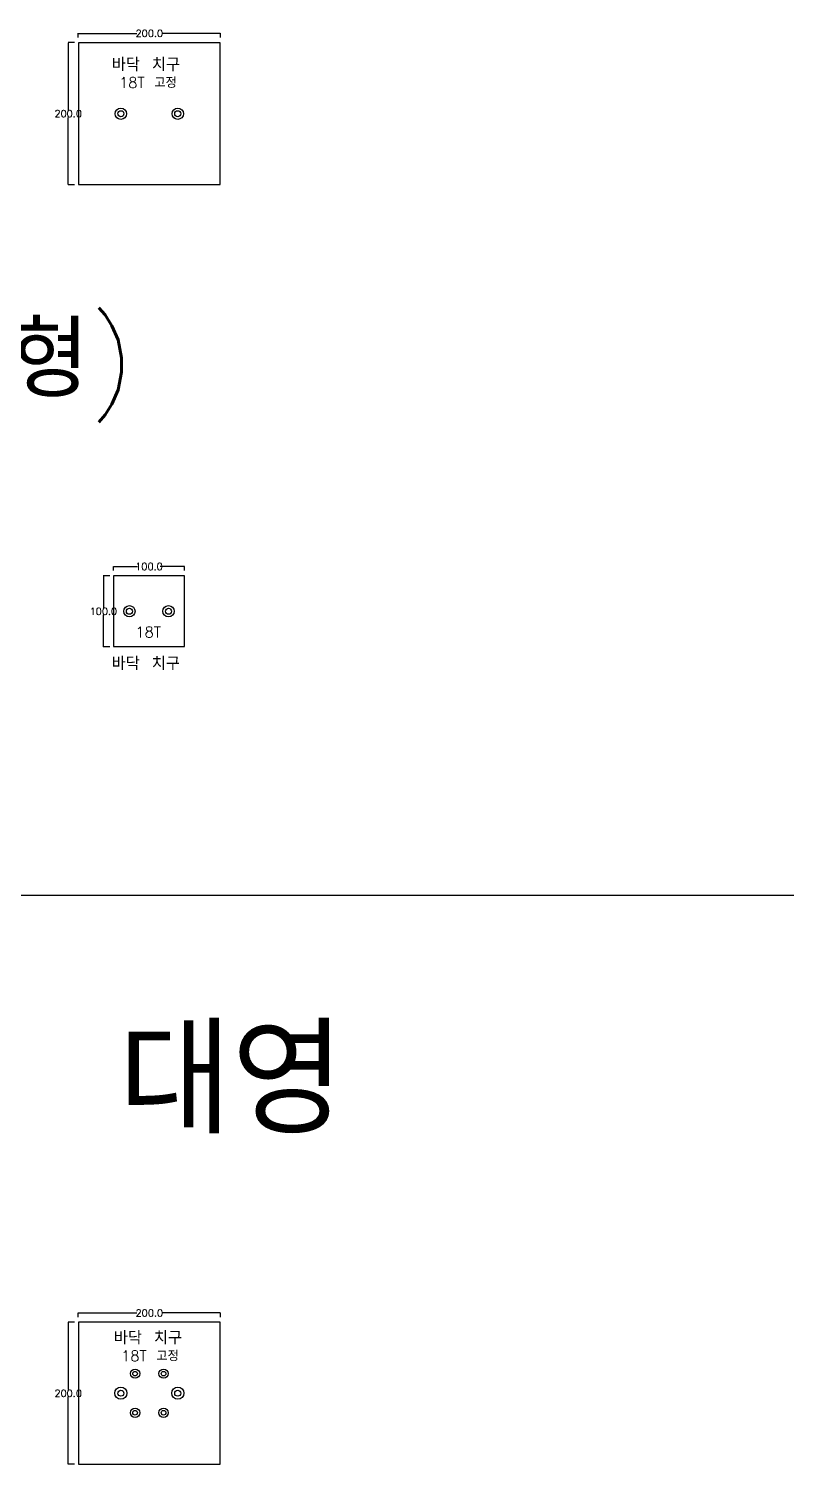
# Model space of a CAD drawing. Header units: millimetres. Extents: x 8462 to 28262, y 7372 to 16372.
# Drawn here: x 10443 to 11508, y 11972 to 13991 of the extents above; entities that cross this region are included whole.
import ezdxf

# ---------------------------------------------------------------- set-up
doc = ezdxf.new("R2010")
doc.units = ezdxf.units.MM
for name, color, linetype in [('TEXT', 7, 'Continuous'), ('볼트 구멍', 7, 'Continuous'), ('치구', 7, 'Continuous'), ('치수', 7, 'Continuous')]:
    doc.layers.add(name, color=color, linetype=linetype)
doc.styles.get("Standard").update_dxf_attribs({"font": 'txt.shx', "bigfont": 'whgtxt.shx'})
doc.dimstyles.get("Standard").update_dxf_attribs({"dimtxt": 7, "dimasz": 0.18, "dimexe": 0.18, "dimexo": 0.0625, "dimgap": 0.09, "dimtad": 0, "dimtih": 1, "dimtoh": 1, "dimdec": 1, "dimzin": 0, "dimdsep": 46, "dimtxsty": 'Standard', "dimcen": 0.09, "dimadec": 0, "dimazin": 0, "dimtfac": 1, "dimtdec": 1, "dimtofl": 0, "dimtmove": 0, "dimatfit": 3, "dimfxl": 0, "dimtolj": 1, "dimtzin": 0, "dimarcsym": 0})

# ---------------------------------------------------------------- blocks, each defined once
blk = doc.blocks.new('*D103')
at = {"layer": 'Defpoints', "color": 0}
for p in [(10561.8, 13228.9), (10661.8, 13234.8), (10661.8, 13228.9)]:
    blk.add_point(p, dxfattribs=at)
at = {"layer": '치수', "color": 0, "lineweight": -2}
for p, q in [((10561.8, 13229), (10561.8, 13235)), ((10561.9, 13234.8), (10595.8, 13234.8)), ((10661.6, 13234.8), (10627.7, 13234.8)), ((10661.8, 13229), (10661.8, 13235))]:
    blk.add_line(p, q, dxfattribs=at)
at = {"layer": '치수', "color": 0}
for points in [[(10561.9, 13234.8), (10561.9, 13234.8), (10561.8, 13234.8)], [(10661.6, 13234.8), (10661.6, 13234.8), (10661.8, 13234.8)]]:
    blk.add_solid(points, dxfattribs=at)
at = {"layer": '치수', "color": 0, "insert": (10611.8, 13234.8), "char_height": 10, "attachment_point": 5}
blk.add_mtext('\\A1;100.0', dxfattribs=at)
blk = doc.blocks.new('*D104')
at = {"layer": 'Defpoints', "color": 0}
for p in [(10556.6, 13221.8), (10547.7, 13121.8), (10556.6, 13121.8)]:
    blk.add_point(p, dxfattribs=at)
at = {"layer": '치수', "color": 0, "lineweight": -2}
for p, q in [((10556.6, 13221.8), (10547.5, 13221.8)), ((10547.7, 13221.6), (10547.7, 13176.9)), ((10547.7, 13122), (10547.7, 13166.7)), ((10556.6, 13121.8), (10547.5, 13121.8))]:
    blk.add_line(p, q, dxfattribs=at)
at = {"layer": '치수', "color": 0}
for points in [[(10547.7, 13221.6), (10547.8, 13221.6), (10547.7, 13221.8)], [(10547.7, 13122), (10547.8, 13122), (10547.7, 13121.8)]]:
    blk.add_solid(points, dxfattribs=at)
at = {"layer": '치수', "color": 0, "insert": (10547.7, 13171.8), "char_height": 10, "attachment_point": 5}
blk.add_mtext('\\A1;100.0', dxfattribs=at)
blk = doc.blocks.new('*D111')
at = {"layer": 'Defpoints', "color": 0}
for p in [(10512.3, 13978.9), (10712.3, 13984.8), (10712.3, 13978.9)]:
    blk.add_point(p, dxfattribs=at)
at = {"layer": '치수', "color": 0, "lineweight": -2}
for p, q in [((10512.3, 13979), (10512.3, 13985)), ((10512.4, 13984.8), (10594.7, 13984.8)), ((10712.1, 13984.8), (10629.9, 13984.8)), ((10712.3, 13979), (10712.3, 13985))]:
    blk.add_line(p, q, dxfattribs=at)
at = {"layer": '치수', "color": 0}
for points in [[(10512.4, 13984.8), (10512.4, 13984.8), (10512.3, 13984.8)], [(10712.1, 13984.8), (10712.1, 13984.8), (10712.3, 13984.8)]]:
    blk.add_solid(points, dxfattribs=at)
at = {"layer": '치수', "color": 0, "insert": (10612.3, 13984.8), "char_height": 10, "attachment_point": 5}
blk.add_mtext('\\A1;200.0', dxfattribs=at)
blk = doc.blocks.new('*D112')
at = {"layer": 'Defpoints', "color": 0}
for p in [(10507.1, 13971.8), (10498.2, 13771.8), (10507.1, 13771.8)]:
    blk.add_point(p, dxfattribs=at)
at = {"layer": '치수', "color": 0, "lineweight": -2}
for p, q in [((10507.1, 13971.8), (10498, 13971.8)), ((10498.2, 13971.6), (10498.2, 13876.9)), ((10498.2, 13772), (10498.2, 13866.7)), ((10507.1, 13771.8), (10498, 13771.8))]:
    blk.add_line(p, q, dxfattribs=at)
at = {"layer": '치수', "color": 0}
for points in [[(10498.2, 13971.6), (10498.3, 13971.6), (10498.2, 13971.8)], [(10498.2, 13772), (10498.3, 13772), (10498.2, 13771.8)]]:
    blk.add_solid(points, dxfattribs=at)
at = {"layer": '치수', "color": 0, "insert": (10498.2, 13871.8), "char_height": 10, "attachment_point": 5}
blk.add_mtext('\\A1;200.0', dxfattribs=at)
blk = doc.blocks.new('*D133')
at = {"layer": 'Defpoints', "color": 0}
for p in [(10507.1, 12171.8), (10498.2, 11971.8), (10507.1, 11971.8)]:
    blk.add_point(p, dxfattribs=at)
at = {"layer": '치수', "color": 0, "lineweight": -2}
for p, q in [((10507.1, 12171.8), (10498, 12171.8)), ((10498.2, 12171.6), (10498.2, 12076.9)), ((10498.2, 11972), (10498.2, 12066.7)), ((10507.1, 11971.8), (10498, 11971.8))]:
    blk.add_line(p, q, dxfattribs=at)
at = {"layer": '치수', "color": 0}
for points in [[(10498.2, 12171.6), (10498.3, 12171.6), (10498.2, 12171.8)], [(10498.2, 11972), (10498.3, 11972), (10498.2, 11971.8)]]:
    blk.add_solid(points, dxfattribs=at)
at = {"layer": '치수', "color": 0, "insert": (10498.2, 12071.8), "char_height": 10, "attachment_point": 5}
blk.add_mtext('\\A1;200.0', dxfattribs=at)
blk = doc.blocks.new('*D134')
at = {"layer": 'Defpoints', "color": 0}
for p in [(10512.3, 12178.9), (10712.3, 12184.8), (10712.3, 12178.9)]:
    blk.add_point(p, dxfattribs=at)
at = {"layer": '치수', "color": 0, "lineweight": -2}
for p, q in [((10512.3, 12179), (10512.3, 12185)), ((10512.4, 12184.8), (10594.7, 12184.8)), ((10712.1, 12184.8), (10629.9, 12184.8)), ((10712.3, 12179), (10712.3, 12185))]:
    blk.add_line(p, q, dxfattribs=at)
at = {"layer": '치수', "color": 0}
for points in [[(10512.4, 12184.8), (10512.4, 12184.8), (10512.3, 12184.8)], [(10712.1, 12184.8), (10712.1, 12184.8), (10712.3, 12184.8)]]:
    blk.add_solid(points, dxfattribs=at)
at = {"layer": '치수', "color": 0, "insert": (10612.3, 12184.8), "char_height": 10, "attachment_point": 5}
blk.add_mtext('\\A1;200.0', dxfattribs=at)

msp = doc.modelspace()

# ---------------------------------------------------------------- linework, layer by layer
at = {"color": 6}
msp.add_line((28262.267, 12771.825), (8462.267, 12771.825), dxfattribs=at)
at = {"layer": '볼트 구멍', "color": 6}
for centre, radius in [((10572.267, 13871.825), 8), ((10652.267, 13871.825), 8), ((10584.267, 13171.825), 8), ((10639.267, 13171.825), 8), ((10592.267, 12099.325), 6.5), ((10632.267, 12099.325), 6.5), ((10572.267, 12071.825), 8.5), ((10652.267, 12071.825), 8.5), ((10592.267, 12044.325), 6.5), ((10632.267, 12044.325), 6.5)]:
    msp.add_circle(centre, radius, dxfattribs=at)
at = {"layer": '볼트 구멍', "color": 3}
for centre, radius in [((10572.267, 13871.825), 4.25), ((10652.267, 13871.825), 4.25), ((10584.267, 13171.825), 4.25), ((10639.267, 13171.825), 4.25), ((10592.267, 12099.325), 3.25), ((10632.267, 12099.325), 3.25), ((10572.267, 12071.825), 4.25), ((10652.267, 12071.825), 4.25), ((10592.267, 12044.325), 3.25), ((10632.267, 12044.325), 3.25)]:
    msp.add_circle(centre, radius, dxfattribs=at)
at = {"layer": '치구'}
for points in [[(10512.517, 13971.575), (10512.517, 13772.075), (10712.017, 13772.075), (10712.017, 13971.575)], [(10562.017, 13221.575), (10562.017, 13122.075), (10661.517, 13122.075), (10661.517, 13221.575)], [(10512.517, 12171.575), (10512.517, 11972.075), (10712.017, 11972.075), (10712.017, 12171.575)]]:
    msp.add_lwpolyline(points, close=True, dxfattribs=at)

# ---------------------------------------------------------------- texts
at = {"layer": 'TEXT', "color": 6, "linetype": 'Continuous'}
for p in [(10559.464, 13931.618), (10562.348, 12140.417)]:
    msp.add_text('바닥 치구', height=18.75, dxfattribs=at).set_placement(p)
at = {"layer": 'TEXT', "color": 6}
for p in [(10569.811, 13908.113), (10572.696, 12116.912)]:
    msp.add_text('18T 고정', height=15, dxfattribs=at).set_placement(p)
at = {"layer": 'TEXT', "linetype": 'Continuous'}
for s, height, p in [('송운사 1-2호기 (소형)', 105.46875, (9196.979, 13473.128)), ('바닥 치구', 18.75, (10559.292, 13089.086))]:
    msp.add_text(s, height=height, dxfattribs=at).set_placement(p)
at = {"layer": 'TEXT', "color": 1}
msp.add_text('18T', height=15, dxfattribs=at).set_placement((10592.779, 13135.134))
at = {"layer": 'TEXT', "color": 3}
msp.add_text('거산 - 1층 대영', height=150, dxfattribs=at).set_placement((9396.18, 12436.913))

# ---------------------------------------------------------------- dimensions: what is measured, and where the dimension line sits
at = {"layer": '치수', "color": 4}
for base, p1, p2, picture, middle in [((10712.267, 13984.815), (10512.267, 13978.932), (10712.267, 13978.932), '*D111', (10612.267, 13984.815)), ((10661.767, 13234.815), (10561.767, 13228.932), (10661.767, 13228.932), '*D103', (10611.767, 13234.815)), ((10712.267, 12184.815), (10512.267, 12178.932), (10712.267, 12178.932), '*D134', (10612.267, 12184.815))]:
    dim = msp.add_linear_dim(base=base, p1=p1, p2=p2, dimstyle='Standard', override={"dimtxt": 10}, dxfattribs=at)
    dim.commit()
    dim.dimension.update_dxf_attribs({"geometry": picture, "text_midpoint": middle})
for base, p1, p2, picture, middle in [((10498.221, 13771.825), (10507.126, 13971.825), (10507.126, 13771.825), '*D112', (10498.221, 13871.825)), ((10547.721, 13121.825), (10556.626, 13221.825), (10556.626, 13121.825), '*D104', (10547.721, 13171.825)), ((10498.221, 11971.825), (10507.126, 12171.825), (10507.126, 11971.825), '*D133', (10498.221, 12071.825))]:
    dim = msp.add_linear_dim(base=base, p1=p1, p2=p2, angle=90, dimstyle='Standard', override={"dimtxt": 10}, dxfattribs=at)
    dim.commit()
    dim.dimension.update_dxf_attribs({"geometry": picture, "text_midpoint": middle})

doc.saveas('drawing.dxf')
